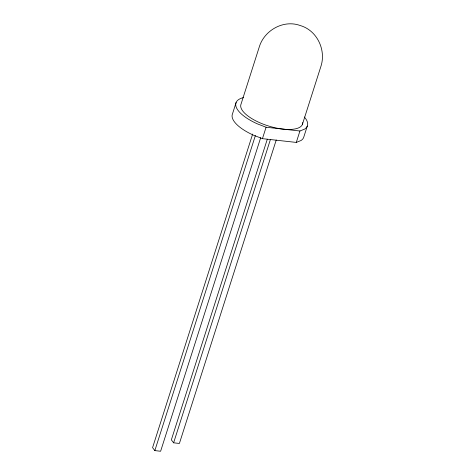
<?xml version="1.0" encoding="UTF-8"?>
<svg xmlns="http://www.w3.org/2000/svg" width="475" height="475" viewBox="0 0 475 475"><rect width="100%" height="100%" fill="white"/><g stroke="black" fill="none" stroke-linecap="round" stroke-linejoin="round"><path stroke-width="0.71" d="M236.123 102.487L232.477 113.911A37.501 14.048 17.7 0 0 253.638 135.244L262.438 138.658L296.287 142.417L301.019 140.511A37.501 14.048 17.7 0 0 303.626 137.542L307.272 126.118M252.652 134.057L152.576 447.646L154.838 450.609L160.615 451.25L260.692 137.661M154.838 450.609L255.366 135.607M262.438 138.658L266.083 127.235L299.933 130.999L304.665 129.087A37.501 14.048 17.7 0 0 304.386 117.028M267.3 139.211L171.356 439.85L173.618 442.813L179.396 443.454L276.242 139.994M173.618 442.813L270.465 139.353M296.287 142.417L299.933 130.999M302.367 124.492L320.957 66.239C326.266 49.922 317.033 30.376 300.295 25.561C284.002 19.493 265.139 29.782 259.623 45.861L241.033 104.114A32.33 12.112 17.7 0 0 269.473 126.291A32.33 12.112 17.7 0 0 302.717 122.609M266.083 127.235L257.284 123.821A37.501 14.048 17.7 0 1 243.586 97.559"/></g></svg>
